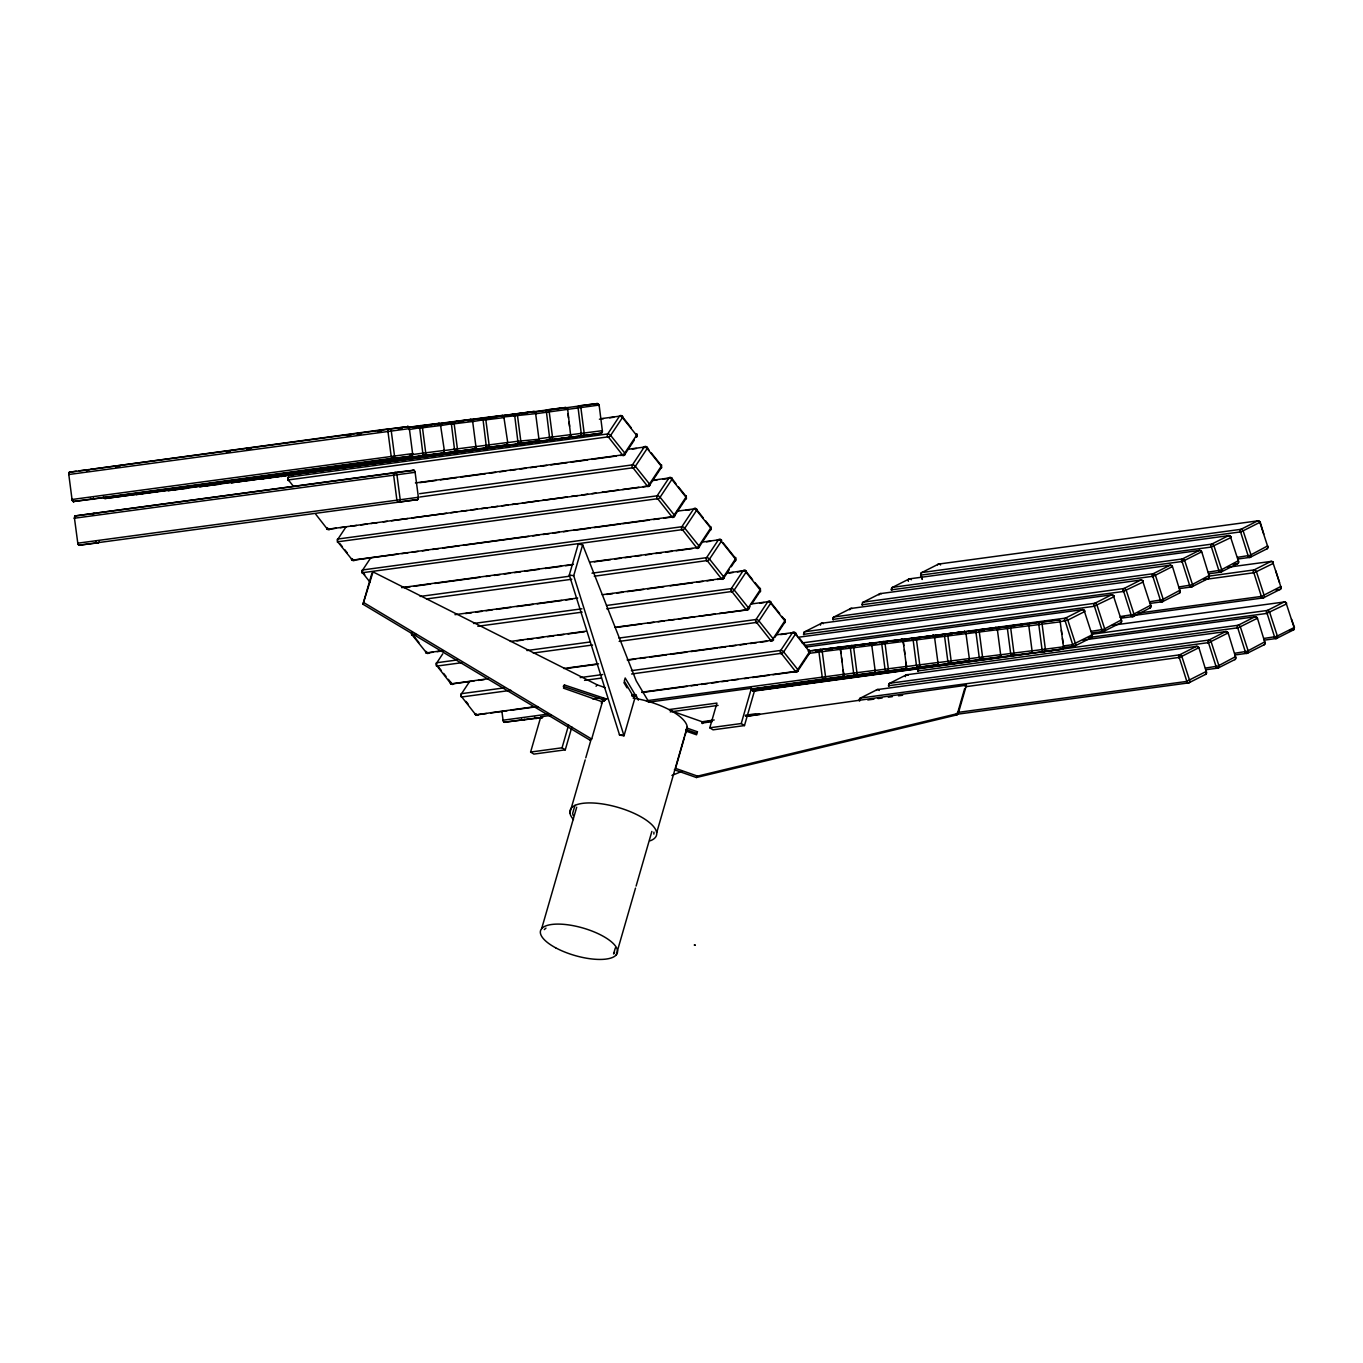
<?xml version="1.0" encoding="UTF-8"?>
<svg xmlns="http://www.w3.org/2000/svg" width="1363" height="1363" viewBox="0 0 1363 1363"><rect width="100%" height="100%" fill="white"/><g stroke="black" fill="none" stroke-linecap="round" stroke-linejoin="round"><path stroke-width="1.5" d="M92.139 499.182L73.125 501.55M96.023 513.118L413.96 470.252L395.014 472.45A2.368 1.704 82.3 0 0 393.617 475.006L396.872 499.965A2.368 1.704 82.3 0 0 398.865 502.095L417.794 499.557L78.85 545.234L97.829 542.866M389.341 428.936L408.355 426.551L90.333 469.417M395.014 472.62L74.982 515.947L93.962 513.391A2.368 1.704 82.3 0 1 94.865 513.612M523.171 719.868L504.14 722.254L541.878 717.33M820.356 649.623L839.387 647.238L838.466 647.186A2.368 1.619 82.9 0 1 840.375 649.299L841.005 653.473M851.756 645.704L870.787 643.319M753.739 689.491L905.935 668.705L887.023 671.243A2.368 1.704 82.3 0 1 885.013 669.114L881.776 644.154A2.368 1.704 82.3 0 1 883.173 641.598L902.187 639.4L901.267 639.332A2.368 1.619 82.9 0 1 903.192 641.462L903.822 645.619M914.573 637.85L933.587 635.465M945.973 633.931L965.004 631.546L910.893 638.685M977.373 629.996L996.404 627.627M1008.773 626.077L1027.804 623.692L955.582 633.096M1040.19 622.158L1059.204 619.773M653.865 834.088L653.933 832.146M1084.59 610.488L1084.863 611.459L1067.808 620.114L1060.533 621.681M1113.844 595.682L1113.758 596.858L1093.876 606.331L805.414 645.381M1143.097 580.894L1143.012 582.052L1123.129 591.525L803.574 634.357M1150.065 603.417L1162.349 601.747L1179.063 593.297A2.368 1.584 63.2 0 0 1179.949 590.861L1172.333 566.088M1179.319 588.612L1191.586 586.959L1208.3 578.491A2.368 1.584 63.2 0 0 1209.202 576.072L1201.587 551.282M955.531 714.468L1188.757 682.88L1205.471 674.429A2.368 1.584 63.2 0 0 1206.357 671.993L1198.759 647.221M1230.84 536.494L1230.755 537.669L1210.872 547.125L891.675 589.77A2.368 1.584 63.2 0 1 892.561 587.334L909.274 578.883L1228.421 535.676A2.368 1.704 82.3 0 1 1230.721 537.09L1230.585 536.341M1205.727 669.744L1218.011 668.091L1234.725 659.624A2.368 1.584 63.2 0 0 1235.611 657.205L1227.995 632.415M1263.808 534.092L1260.094 521.688M1257.248 617.626L1264.864 642.399A2.368 1.584 63.2 0 1 1263.961 644.835L1247.247 653.286L1234.98 654.956M1273.298 562.255L1273.212 563.43L1254.335 572.681L1204.228 579.548M1286.502 602.821L1286.416 603.996L1266.534 613.469L1088.543 637.56M608.085 436.637L622.84 455.378M632.807 467.56L647.561 486.301L327.324 529.287M657.528 498.5L672.283 517.224M682.25 529.423L696.987 548.165M706.954 560.346L721.709 579.088M731.675 591.286L746.43 610.011L614.696 627.321M756.397 622.21L771.134 640.934M781.101 653.133L795.856 671.874M605.751 698.742L604.371 700.838L605.751 698.742L564.435 684.976L563.515 688.162L602.429 701.843L591.729 738.899L589.821 740.041L362.967 604.235L371.878 573.329L373.053 571.915L597.233 684.856L605.121 687.634M362.967 604.235L373.053 571.915M631.955 694.994A44.962 16.117 16.1 0 1 635.635 695.539L625.191 677.99L624.271 681.176L634.715 698.708L624.015 735.764L619.603 735.117L569.308 575.05L578.236 544.144L582.648 544.791L636.214 680.819L648.924 702.166M624.015 735.764L573.721 575.697L582.648 544.791M571.864 727.041L565.27 749.837L533.853 754.097L530.616 752.052L540.804 716.768L551.334 715.336M530.616 752.052L562.05 747.793L568.627 724.997M564.435 684.976L563.26 686.373L602.378 699.355A44.962 16.117 16.1 0 1 602.906 698.64M569.904 812.808L585.187 759.873M585.766 757.845L591.065 739.513M574.982 805.294L572.63 813.438L573.21 815.534M541.656 928.646L576.702 807.22M635.618 695.539L635.822 694.823A44.962 16.117 16.1 0 0 633.608 694.483M638.361 700.139L635.822 694.823M615.343 947.898L613.589 953.964L614.56 952.277M616.246 954.884L635.516 888.097M636.095 886.086L651.872 831.43M656.676 832.776L687.225 726.905M684.482 737.383L675.537 768.374L697.566 776.126L958.257 713.445L966.418 685.214L745.493 716.291M684.925 735.833L686.271 731.181L696.544 734.793L697.43 731.761L687.156 728.149A44.962 16.117 16.1 0 1 686.202 729.324M687.156 728.149L687.361 727.433A44.962 16.117 16.1 0 1 687.191 727.689M648.226 702.218L751.422 688.247L754.642 690.291L744.471 725.576L713.036 729.835L709.799 727.791L716.938 703.087L669.08 709.561M709.799 727.791L741.233 723.532L751.422 688.247M674.361 769.771L696.391 777.523L957.082 714.842L964.646 688.622M472.586 420.877L475.994 447.115M454.986 421.831L533.734 411.507A2.368 1.704 82.3 0 1 535.727 413.636L504.259 416.908M567.638 409.002L570.569 434.627A2.368 1.619 82.9 0 1 569.274 437.199L232.017 482.672A2.368 1.704 82.3 0 1 230.381 481.684A2.368 1.619 82.9 0 0 232.017 482.672L600.947 433.23A2.368 1.704 82.3 0 0 602.344 430.674L599.107 404.862M599.328 405.032L535.693 413.739M1064.98 620.404L1072.92 645.415M1094.233 605.615L1102.173 630.626M1123.487 590.809L1131.409 615.82M1152.723 576.004L1160.663 601.015M1181.977 561.215L1189.916 586.226M1211.23 546.41L1219.169 571.421M1240.483 531.621L1248.406 556.632M1179.148 657.136L1187.071 682.147M1208.385 642.348L1216.324 667.359M1253.687 572.187L1261.61 597.198M1237.638 627.542L1245.578 652.553M1266.891 612.754L1274.831 637.765M1091.32 631.308L1103.74 629.348L1121.408 619.892A2.368 1.704 82.3 0 1 1120.556 622.891L1103.843 631.342L1091.576 633.011M1149.827 601.713L1162.23 599.754L1179.898 590.281A2.368 1.704 82.3 0 1 1179.063 593.297M1208.317 572.119L1220.737 570.143L1238.405 560.687A2.368 1.704 82.3 0 1 1237.553 563.703L1220.839 572.153L1208.572 573.823M957.337 712.491L1186.474 681.466L1206.323 671.414A2.368 1.704 82.3 0 1 1205.471 674.429M1138.258 613.129L1261.474 596.415L1280.862 586.465A2.368 1.704 82.3 0 1 1280.01 589.463L1263.297 597.914L1132.363 615.65M1234.742 653.252L1247.145 651.275L1264.813 641.82A2.368 1.704 82.3 0 1 1263.961 644.835M345.844 527.157L337.99 539.015A2.368 1.261 33.5 0 0 337.411 540.464M370.566 558.08L362.711 569.938A2.368 1.261 33.5 0 0 362.422 571.813A2.368 1.039 -38.6 0 0 362.933 573.261L369.986 582.103M442.754 653.831L436.859 662.725A2.368 1.261 33.5 0 0 436.569 664.599A2.368 1.039 -38.6 0 0 437.08 666.047L451.204 684.107M469.434 681.807L461.58 693.648A2.368 1.261 33.5 0 0 461.29 695.522A2.368 1.039 -38.6 0 0 461.801 696.97L475.926 715.03M634.306 440.113L624.475 454.935L620.386 455.498M661.362 467.032A2.368 1.704 82.3 0 1 660.987 468.088L649.197 485.858L643.063 486.693M686.083 497.955A2.368 1.704 82.3 0 1 685.708 499.011L673.918 516.798L663.679 518.179M589.821 562.135L696.203 547.739A2.368 1.704 82.3 0 0 698.64 547.722L710.413 529.934A2.368 1.704 82.3 0 0 710.651 529.457M729.239 569.751L723.344 578.645L717.211 579.479M731.198 566.787L735.134 560.857M760.009 588.475A2.368 1.039 -38.6 0 1 760.145 589.923L748.355 607.694A2.368 1.039 -38.6 0 1 745.629 609.585A2.368 1.704 82.3 0 0 748.066 609.568L750.025 606.603M752.001 603.656L759.855 591.798A2.368 1.261 33.5 0 0 760.145 589.923L746.021 572.239A2.368 1.039 -38.6 0 0 745.51 570.79L745.186 570.296M774.746 637.543L784.56 622.721A2.368 1.261 33.5 0 0 784.849 620.846A2.368 1.039 -38.6 0 0 784.355 619.398L781.987 616.451M809.741 650.611L809.06 650.321A2.368 1.039 -38.6 0 1 809.571 651.77A2.368 1.261 33.5 0 1 809.281 653.644L797.491 671.431L772.957 674.753M419.651 427.488L422.888 453.947M451.34 423.535L454.578 449.977M483.03 419.565L486.25 446.025M514.703 415.613L517.94 442.072M546.393 411.643L549.63 438.102M578.082 407.69L581.32 434.15M596.057 686.253L597.233 684.856M602.429 701.843L601.253 703.24A44.962 16.117 16.1 0 1 606.927 698.946M589.821 740.041L591.729 738.899M702.235 723.6L703.427 722.203L711.844 721.027M697.43 731.761L696.254 733.158L685.964 729.546M696.391 777.523L697.566 776.126M965.243 686.611L966.418 685.214M957.082 714.842L958.257 713.445M608.392 436.824L288.07 479.963M633.114 467.748L419.872 497.001M657.818 498.688L337.496 541.827M682.539 529.611L362.217 572.75L362.933 573.261A2.368 1.704 82.3 0 1 362.711 569.938L681.858 526.731A2.368 1.261 33.5 0 1 684.788 528.18L698.912 545.847A2.368 1.261 33.5 0 1 698.64 547.722M707.261 560.534L594.268 576.225M731.965 591.474L606.722 608.801M756.686 622.397L619.16 641.394M781.408 653.32L631.597 673.986M544.297 929.583L545.967 928.135M1065.202 620.659L1064.622 621.119A2.368 1.704 82.3 0 1 1065.474 618.121L1082.188 609.67A2.368 1.704 82.3 0 1 1084.471 611.084L1084.335 610.334M1094.455 605.871L1093.876 606.331A2.368 1.704 82.3 0 1 1094.728 603.315L1111.441 594.864A2.368 1.704 82.3 0 1 1113.724 596.278L1113.588 595.529M1123.708 591.065L1123.129 591.525A2.368 1.704 82.3 0 1 1123.964 588.526L1140.678 580.059A2.368 1.704 82.3 0 1 1142.961 581.49L1142.824 580.74M1152.962 576.259L833.168 619.364A2.368 1.584 63.2 0 1 834.071 616.928L850.785 608.477L1169.931 565.27A2.368 1.704 82.3 0 1 1172.214 566.684L1152.365 576.736A2.368 1.704 82.3 0 1 1153.217 573.721L1169.931 565.27A2.368 1.584 63.2 0 1 1172.265 567.264M1182.198 561.471L862.08 604.763M1211.451 546.665L1210.872 547.125A2.368 1.704 82.3 0 1 1211.707 544.127L1228.421 535.676A2.368 1.584 63.2 0 1 1230.755 537.669L1238.439 561.266A2.368 1.584 63.2 0 1 1237.553 563.703L1233.464 564.248M1240.705 531.877L920.57 575.169M1253.909 572.443L1253.33 572.903A2.368 1.704 82.3 0 1 1254.164 569.887L1270.878 561.437A2.368 1.704 82.3 0 1 1273.178 562.851L1273.025 562.101M1179.37 657.392L966.009 686.662M1208.623 642.603L888.829 685.691A2.368 1.584 63.2 0 1 889.732 683.272L906.446 674.804L1225.593 631.597A2.368 1.704 82.3 0 1 1227.876 633.028L1208.027 643.063A2.368 1.704 82.3 0 1 1208.879 640.065L1225.593 631.597A2.368 1.584 63.2 0 1 1227.927 633.591M1237.86 627.798L918.083 670.903M1267.113 613.009L1266.534 613.469A2.368 1.704 82.3 0 1 1267.369 610.454L1284.082 602.003A2.368 1.704 82.3 0 1 1286.382 603.417L1286.246 602.667M859.235 700.701L859.627 701.076A2.368 1.704 82.3 0 1 860.479 698.06L877.193 689.61L1196.339 646.403A2.368 1.704 82.3 0 1 1198.639 647.817L1178.791 657.869A2.368 1.704 82.3 0 1 1179.625 654.853L1196.339 646.403A2.368 1.584 63.2 0 1 1198.673 648.396M73.176 501.55L393.481 458.172M824.513 678.876L752.597 688.792M855.913 674.941L751.269 689.303M887.313 671.022L753.023 689.252M918.713 667.103L918.423 667.325A2.368 1.704 82.3 0 1 916.413 665.195L913.176 640.218A2.368 1.704 82.3 0 1 914.573 637.68A2.368 1.619 82.9 0 1 916.481 639.792L919.735 664.769A2.368 1.619 82.9 0 1 918.423 667.325L937.403 664.769M753.432 689.985L968.752 660.851L949.824 663.406A2.368 1.619 82.9 0 0 951.135 660.834L947.881 635.874A2.368 1.619 82.9 0 0 945.973 633.744A2.368 1.704 82.3 0 0 944.576 636.3L947.83 661.276A2.368 1.704 82.3 0 0 949.824 663.406L950.13 663.168M981.53 659.249L752.103 690.496M1012.93 655.33L752.819 690.734M753.228 691.194L1062.953 649.078L1044.041 651.633A2.368 1.619 82.9 0 0 1045.353 649.061L1042.099 624.101A2.368 1.619 82.9 0 0 1040.19 621.971A2.368 1.704 82.3 0 0 1038.793 624.527L1042.031 649.504A2.368 1.704 82.3 0 0 1044.041 651.633L1044.331 651.395M419.821 427.761L408.934 429.584M451.511 423.808L440.624 425.614M483.201 419.838L472.314 421.661M514.873 415.885L514.226 416.311A2.368 1.704 82.3 0 1 515.623 413.756A2.368 1.619 82.9 0 1 517.531 415.885L520.785 440.862A2.368 1.619 82.9 0 1 519.473 443.418A2.368 1.704 82.3 0 1 517.463 441.288L507.24 442.668M546.563 411.916L545.916 412.359A2.368 1.704 82.3 0 1 547.313 409.803L565.406 407.537A2.368 1.704 82.3 0 1 567.417 409.667L567.775 409.616M578.253 407.963L577.605 408.389A2.368 1.704 82.3 0 1 579.002 405.85L597.096 403.584A2.368 1.704 82.3 0 1 599.107 405.714L599.021 405.697A2.368 1.619 82.9 0 0 597.096 403.584L531.638 412.444M352.046 560.21L671.482 516.798A2.368 1.704 82.3 0 0 673.918 516.798A2.368 1.261 33.5 0 0 674.208 514.924L685.981 497.137A2.368 1.039 -38.6 0 0 685.487 495.689L678.416 486.847M426.193 652.996L440.811 650.85M450.914 683.919L488.022 678.74M475.636 714.842L535.25 706.613M389 428.97L389.341 428.749A2.368 1.619 82.9 0 1 391.249 430.878L394.503 455.838A2.368 1.619 82.9 0 1 393.191 458.411A2.368 1.704 82.3 0 1 391.181 456.281L387.944 431.304A2.368 1.704 82.3 0 1 389.341 428.749L69.309 472.262M394.674 472.671L395.014 472.45A2.368 1.619 82.9 0 1 396.923 474.58L400.177 499.54A2.368 1.619 82.9 0 1 398.865 502.095M820.015 649.674L820.356 649.452A2.368 1.619 82.9 0 1 822.264 651.565L825.518 676.542A2.368 1.619 82.9 0 1 824.206 679.098A2.368 1.704 82.3 0 1 822.213 676.968L818.959 652.008A2.368 1.704 82.3 0 1 820.356 649.452L808.089 651.105M851.415 645.738L851.756 645.517A2.368 1.619 82.9 0 1 853.681 647.646L856.918 672.606A2.368 1.619 82.9 0 1 855.606 675.179A2.368 1.704 82.3 0 1 853.613 673.049L850.359 648.072A2.368 1.704 82.3 0 1 851.756 645.517L811.871 650.781M882.832 641.82L883.173 641.598A2.368 1.619 82.9 0 1 885.081 643.728L888.318 668.688A2.368 1.619 82.9 0 1 887.023 671.243L886.972 671.073M914.232 637.901L835.809 648.192M945.632 633.965L889.715 641.223M977.032 630.047L977.373 629.825A2.368 1.619 82.9 0 1 979.298 631.955L982.536 656.915A2.368 1.619 82.9 0 1 981.224 659.471A2.368 1.704 82.3 0 1 979.23 657.341L975.976 632.381A2.368 1.704 82.3 0 1 977.373 629.825M1008.433 626.128L1008.773 625.907A2.368 1.619 82.9 0 1 1010.699 628.019L1013.936 652.996A2.368 1.619 82.9 0 1 1012.641 655.552A2.368 1.704 82.3 0 1 1010.63 653.422L1007.393 628.445A2.368 1.704 82.3 0 1 1008.773 625.907M1039.85 622.192L989.044 628.905M1201.229 551.351A2.368 1.704 82.3 0 0 1199.184 550.465L1182.471 558.932A2.368 1.704 82.3 0 0 1181.619 561.931L1201.467 551.896M1256.993 617.473L1257.129 618.223A2.368 1.704 82.3 0 0 1254.846 616.809L1238.132 625.259A2.368 1.704 82.3 0 0 1237.28 628.258L1257.487 618.189M1263.978 638.446L1276.398 636.487L1294.458 627.406L1291.494 619.16M1092.308 635.891A2.368 1.704 82.3 0 1 1091.303 637.697L1074.589 646.147L1064.367 647.527M1150.781 605.683A2.368 1.704 82.3 0 1 1149.81 608.085L1133.096 616.553L1120.812 618.206M920.792 574.385A2.368 1.584 63.2 0 1 921.814 572.545L938.528 564.078L1257.674 520.87A2.368 1.584 63.2 0 1 1260.008 522.864L1267.692 546.461A2.368 1.584 63.2 0 1 1266.806 548.897L1250.092 557.348L1237.808 559.017M695.3 945.275L694.346 945.036M694.977 945.343L694.466 944.985M671.908 775.462L681.67 771.458M69.394 472.245L76.226 471.206M840.324 648.72A2.368 1.704 82.3 0 1 840.46 649.316L843.629 674.276A2.368 1.619 82.9 0 1 842.317 676.832L843.135 676.542L824.155 678.91M855.572 674.992L874.535 672.623A2.368 1.704 82.3 0 0 875.114 670.357L871.792 645.381A2.368 1.619 82.9 0 0 869.867 643.268L870.701 643.336M937.335 664.769L752.41 689.985M981.19 659.3L1000.152 656.932M997.154 629.842L1028.895 625.77A2.368 1.704 82.3 0 0 1026.884 623.641A2.368 1.619 82.9 0 1 1028.809 625.753L1032.047 650.73A2.368 1.619 82.9 0 1 1030.735 653.286L1031.552 652.996L1012.59 655.364M843.373 674.429L875.029 670.357A2.368 1.619 82.9 0 1 873.717 672.913L874.586 672.623M996.319 627.627L995.484 627.559A2.368 1.619 82.9 0 1 997.392 629.689L1000.646 654.649A2.368 1.619 82.9 0 1 999.335 657.205L1000.203 656.915M701.758 721.828L714.195 719.971M745.288 715.302L755.647 713.752L760.06 714.382L747.623 716.256M702.013 723.089L712.372 721.538M441.033 425.46L419.174 428.203A2.368 1.704 82.3 0 1 420.554 425.648L438.665 423.382A2.368 1.704 82.3 0 1 440.283 424.37M71.677 499.54L412.682 453.589A2.368 1.704 82.3 0 1 411.302 456.145L200.582 484.666M74.113 518.264L415.119 472.314A2.368 1.619 82.9 0 0 413.125 470.184A2.368 1.704 82.3 0 1 414.403 470.729M906.872 666.388L874.79 670.511M938.289 662.452L906.191 666.575M969.689 658.533L937.591 662.657M1001.089 654.615L968.991 658.738M1032.49 650.679L1000.408 654.802M1063.89 646.761L1031.808 650.884M68.849 473.915A2.368 1.619 82.9 0 1 70.177 471.956A2.368 1.704 82.3 0 0 68.797 474.511L409.445 428.612A2.368 1.704 82.3 0 0 407.435 426.483A2.368 1.619 82.9 0 1 409.36 428.612L412.597 453.589A2.368 1.619 82.9 0 1 411.302 456.145L393.191 458.411M504.037 417.589L482.536 420.281A2.368 1.704 82.3 0 1 483.933 417.725L502.044 415.459A2.368 1.704 82.3 0 1 504.037 417.589L504.037 416.754M136.947 494.548A2.368 1.619 82.9 0 1 135.721 494.019A2.368 1.704 82.3 0 0 136.947 494.548L474.205 449.074A2.368 1.704 82.3 0 0 475.602 446.519L443.861 450.591M187.855 487.494A2.368 1.704 82.3 0 1 186.748 488.329L168.637 490.578A2.368 1.619 82.9 0 1 167.41 490.05A2.368 1.704 82.3 0 0 168.637 490.578L505.894 445.105A2.368 1.619 82.9 0 0 507.206 442.549L475.551 446.638A2.368 1.619 82.9 0 1 474.205 449.074L105.258 498.5A2.368 1.704 82.3 0 1 103.401 496.967M539.356 439.193L517.463 441.288L518.11 441.851M840.46 649.316L808.736 653.388M902.902 640.32A2.368 1.704 82.3 0 1 903.277 641.462L871.536 645.534M842.317 676.832A2.368 1.704 82.3 0 0 843.714 674.276L646.266 700.786M115.736 466.913L119.825 466.367M226.207 451.954L230.296 451.409M246.669 449.194L250.758 448.631M346.901 435.615L351.007 435.07M357.14 434.235L361.229 433.673M377.602 431.458L381.691 430.912M398.047 428.698L402.153 428.135M408.287 427.301L420.554 425.648A2.368 1.619 82.9 0 1 422.479 427.761L425.716 452.737A2.368 1.619 82.9 0 1 424.404 455.293L105.258 498.5A2.368 1.619 82.9 0 1 103.486 496.984M410.024 427.266L470.354 419.429A2.368 1.704 82.3 0 1 471.973 420.4M412.325 427.42L483.933 417.725A2.368 1.619 82.9 0 1 485.841 419.855L489.096 444.815A2.368 1.619 82.9 0 1 487.784 447.371A2.368 1.704 82.3 0 1 485.79 445.241L486.438 445.803M414.062 427.369L419.463 426.789M424.302 425.989L430.435 425.154M434.524 424.609L452.192 422.343M437.574 424.523L441.663 423.961M447.797 423.143L451.886 422.581M458.036 421.746L462.125 421.201M468.259 420.366L533.734 411.507A2.368 1.619 82.9 0 1 535.642 413.619L538.879 438.596A2.368 1.619 82.9 0 1 537.584 441.152L200.327 486.625A2.368 1.704 82.3 0 1 199.032 486.097A2.368 1.619 82.9 0 0 200.327 486.625L218.421 484.359A2.368 1.704 82.3 0 0 219.75 483.013M459.024 421.951L463.42 421.167M467.526 420.605L473.66 419.77M477.749 419.225L483.882 418.39M487.971 417.845L565.406 407.537A2.368 1.619 82.9 0 1 567.332 409.667L567.417 408.832M480.798 419.14L484.887 418.594M491.021 417.76L495.11 417.197M501.26 416.362L507.087 415.766M511.483 414.982L517.616 414.148M521.705 413.602L527.549 413.006M601.083 418.662L619.501 416.175A2.368 1.704 82.3 0 1 621.92 416.158L631.342 427.931M599.413 419.208L603.519 418.645M609.653 417.811L613.742 417.265M410.127 454.833L443.912 450.471A2.368 1.704 82.3 0 1 442.515 453.027L424.404 455.293A2.368 1.704 82.3 0 1 422.411 453.163L423.058 453.726M538.93 438.716L570.654 434.644A2.368 1.704 82.3 0 1 569.274 437.199M198.521 484.955L91.798 499.216M570.62 434.746L602.344 430.674A2.368 1.619 82.9 0 1 600.947 433.23L263.689 478.703A2.368 1.704 82.3 0 1 262.071 477.714A2.368 1.619 82.9 0 0 263.689 478.703M293.488 486.37L288.786 480.492A2.368 1.039 -38.6 0 1 288.274 479.043A2.368 1.261 33.5 0 1 288.564 477.169L607.711 433.945A2.368 1.261 33.5 0 1 610.641 435.393L624.765 453.061A2.368 1.261 33.5 0 1 624.475 454.935A2.368 1.704 82.3 0 1 622.056 454.952L415.425 482.928M627.849 449.313L644.205 447.098A2.368 1.704 82.3 0 1 646.641 447.081L648.992 450.029M632.313 449.023L636.419 448.478M642.552 447.643L646.641 447.081A2.368 1.039 -38.6 0 1 647.152 448.529L661.276 466.214A2.368 1.261 33.5 0 1 660.987 468.088M419.906 482.638L436.262 480.423M440.351 479.861L456.724 477.646M460.813 477.101L485.364 473.779M489.453 473.217L495.587 472.382M499.693 471.837L505.826 471.002M509.915 470.456L516.049 469.622M520.138 469.059L526.288 468.225M530.377 467.679L536.511 466.845M540.6 466.299L546.733 465.464M550.839 464.902L567.195 462.687M571.284 462.142L587.657 459.927M591.746 459.365L616.297 456.043M419.668 493.679L632.432 464.885A2.368 1.261 33.5 0 1 635.362 466.316L649.487 483.984A2.368 1.261 33.5 0 1 649.197 485.858A2.368 1.704 82.3 0 1 646.778 485.875A2.368 1.039 -38.6 0 0 649.487 483.984L661.276 466.214A2.368 1.039 -38.6 0 0 660.765 464.766L651.344 452.976M652.57 480.236L668.926 478.021A2.368 1.704 82.3 0 1 670.971 477.646M652.945 480.509L657.034 479.946M663.168 479.129L669.318 478.294M330.05 529.083L336.184 528.248M340.273 527.685L346.423 526.868M350.512 526.305L356.646 525.471M360.735 524.925L366.868 524.091M370.957 523.528L377.108 522.711M383.242 521.876L387.331 521.313M391.42 520.768L407.793 518.553M411.882 517.991L446.655 513.289M450.761 512.727L456.895 511.909M460.984 511.346L467.117 510.512M471.206 509.966L477.357 509.132M481.446 508.586L487.579 507.752M491.668 507.189L497.802 506.355M501.891 505.809L508.041 504.974M512.13 504.429L518.264 503.594M522.353 503.032L538.726 500.817M542.815 500.272L567.366 496.95M571.455 496.388L577.588 495.553M581.694 495.008L587.828 494.173M591.917 493.627L596.006 493.065M602.139 492.23L618.512 490.016M622.601 489.47L638.974 487.255M677.275 511.159L693.648 508.944A2.368 1.704 82.3 0 1 696.067 508.944L703.138 517.77M685.845 510.324L689.934 509.779M337.598 541.656L352.336 560.006A2.368 1.704 82.3 0 0 354.772 560.006L397.723 554.179M401.812 553.634L407.963 552.799M412.052 552.254L418.185 551.419M422.274 550.856L428.408 550.039M432.514 549.476L438.647 548.642M442.736 548.096L459.11 545.881M463.199 545.319L528.657 536.46M532.746 535.898L538.896 535.08M542.985 534.517L549.119 533.683M553.208 533.137L559.341 532.303M563.447 531.757L567.536 531.195M573.67 530.36L590.043 528.145M594.132 527.6L620.727 523.988M622.772 523.716L649.367 520.121M653.456 519.559L659.59 518.724M701.996 542.099L718.369 539.884A2.368 1.704 82.3 0 1 720.788 539.867A2.368 1.039 -38.6 0 1 721.3 541.315L735.424 558.983A2.368 1.261 33.5 0 1 735.509 560.755M706.477 541.81L710.566 541.247M716.699 540.429L720.788 539.492M401.608 587.623L573.448 564.35M404.027 587.606L410.178 586.771M414.267 586.226L430.623 584.011M434.712 583.449L479.725 577.35M485.858 576.532L489.964 575.97M494.053 575.425L500.187 574.59M504.276 574.027L510.409 573.21M514.515 572.647L520.649 571.813M524.738 571.267L539.049 569.325M545.2 568.49L561.556 566.275M565.645 565.73L571.796 564.895M594.302 561.846L610.658 559.631M614.747 559.069L620.898 558.251M624.987 557.688L631.12 556.854M635.209 556.308L641.343 555.474M645.449 554.928L651.582 554.094M655.671 553.531L661.805 552.714M665.894 552.151L672.044 551.316M676.133 550.771L692.489 548.556M420.162 596.432L569.513 576.225M592.002 573.176L706.579 557.654A2.368 1.261 33.5 0 1 709.51 559.103L723.634 576.77A2.368 1.261 33.5 0 1 723.344 578.645A2.368 1.704 82.3 0 1 720.925 578.662L602.259 594.728M426.517 598.936L571.779 579.258M726.718 573.022L743.074 570.807A2.368 1.704 82.3 0 1 745.51 570.79L752.563 579.633M729.137 573.005L733.226 572.46M737.332 571.898L743.465 571.08M454.969 614.662L577.708 598.05M465.567 613.554L471.717 612.72M475.806 612.157L481.94 611.34M486.029 610.777L492.162 609.942M496.268 609.397L510.58 607.455M516.713 606.62L533.086 604.405M537.175 603.86L561.726 600.538M565.815 599.976L571.949 599.141M606.739 594.438L612.873 593.604M616.962 593.058L623.095 592.224M627.201 591.661L643.557 589.446M647.646 588.901L664.02 586.686M670.153 585.851L692.66 582.802M696.749 582.257L702.899 581.422M706.988 580.859L713.122 580.025M473.523 623.487L581.95 608.801M606.501 605.479L731.301 588.595A2.368 1.261 33.5 0 1 734.231 590.026L748.355 607.694A2.368 1.261 33.5 0 1 748.066 609.568M416.448 634.562L411.66 634.613M477.834 626.264L582.171 612.14M751.422 603.945L767.795 601.73A2.368 1.704 82.3 0 1 770.231 601.73L779.636 613.503M759.992 603.11L764.081 602.548M510.358 641.445L586.056 631.188M411.745 634.442L426.483 652.792A2.368 1.704 82.3 0 0 428.919 652.792L433.008 652.23M437.097 651.684L443.231 650.85M516.884 640.883L523.017 640.048M527.123 639.486L533.257 638.668M537.346 638.105L543.479 637.271M547.568 636.725L553.719 635.891M557.808 635.328L563.941 634.511M568.03 633.948L584.403 631.733M617.132 627.304L641.683 623.981M647.817 623.147L653.95 622.312M658.056 621.767L664.19 620.932M668.279 620.369L674.412 619.552M678.501 618.989L694.874 616.775M698.963 616.229L715.336 614.014M719.425 613.452L746.021 609.857M457.321 659.965L436.859 662.725A2.368 1.704 82.3 0 0 437.08 666.047L461.631 662.725M526.885 650.543L590.298 641.956M618.938 638.071L756.005 619.518A2.368 1.261 33.5 0 1 758.952 620.949L773.077 638.634A2.368 1.261 33.5 0 1 772.787 640.508A2.368 1.704 82.3 0 1 770.351 640.508L627.15 659.896M1237.57 557.314L1249.973 555.354L1267.641 545.899A2.368 1.704 82.3 0 1 1266.806 548.897M533.24 653.03L592.564 645.006M1227.927 567.247L1270.878 561.437A2.368 1.584 63.2 0 1 1273.212 563.43L1280.896 587.027A2.368 1.584 63.2 0 1 1280.01 589.463L1275.921 590.026M776.143 634.868L792.516 632.653A2.368 1.704 82.3 0 1 794.936 632.653L797.304 635.601M780.624 634.596L786.758 633.761M790.847 633.199L794.936 632.653A2.368 1.039 -38.6 0 1 795.447 634.102L809.571 651.77L797.781 669.557A2.368 1.039 -38.6 0 1 795.072 671.448L641.632 692.217M1204.21 579.054L1208.3 578.491A2.368 1.704 82.3 0 0 1209.202 577.282M563.72 668.483L598.51 663.781M448.342 679.336L450.693 682.267A2.368 1.039 -38.6 0 0 451.204 683.732A2.368 1.704 82.3 0 0 453.64 683.715L474.085 680.938M478.174 680.393L484.325 679.558M568.201 668.194L596.841 664.326M629.57 659.896L635.703 659.062M639.809 658.499L645.943 657.682M650.032 657.119L666.405 654.904M670.494 654.359L686.85 652.144M690.956 651.582L717.551 647.987M719.596 647.698L725.729 646.88M729.818 646.318L735.952 645.483M740.041 644.938L746.191 644.103M750.28 643.557L756.414 642.723M760.503 642.16L766.653 641.326M798.428 637.237L1111.441 594.864A2.368 1.584 63.2 0 1 1113.758 596.858L1121.442 620.455A2.368 1.584 63.2 0 1 1120.556 622.891M1179.08 586.925L1191.483 584.948L1209.151 575.493A2.368 1.704 82.3 0 1 1209.288 576.089L1254.164 569.887A2.368 1.584 63.2 0 1 1256.499 571.881L1264.183 595.495A2.368 1.584 63.2 0 1 1263.297 597.914A2.368 1.704 82.3 0 1 1261.014 596.5L1261.763 596.977M802.16 642.927L1094.728 603.315A2.368 1.584 63.2 0 1 1097.045 605.308L1104.729 628.922A2.368 1.584 63.2 0 1 1103.843 631.342A2.368 1.704 82.3 0 1 1101.56 629.927L1102.309 630.405M504.531 687.838L461.58 693.648A2.368 1.704 82.3 0 0 461.801 696.97L510.904 690.325M580.229 677.581L602.736 674.549M631.376 670.664L780.726 650.441A2.368 1.261 33.5 0 1 783.657 651.889L797.781 669.557A2.368 1.261 33.5 0 1 797.491 671.431A2.368 1.704 82.3 0 1 795.072 671.448L795.941 671.703M805.993 647.05L1082.188 609.67A2.368 1.584 63.2 0 1 1084.522 611.663L1092.206 635.26A2.368 1.584 63.2 0 1 1091.303 637.697M584.54 680.358L600.913 678.144M815.653 650.73L821.787 649.912M824.854 649.35L883.173 641.598M815.347 650.969L821.48 650.134M825.569 649.589L832.742 648.754M818.107 650.918L822.196 650.372M828.346 649.538L832.435 648.975M838.569 648.158L843.68 647.595M848.791 646.761L854.942 645.943M859.031 645.381L865.164 644.546M869.253 644L876.409 643.166M879.476 642.62L886.649 641.786M872.013 643.949L876.102 643.404M882.253 642.569L886.342 642.007M892.475 641.172L896.564 640.627M902.698 639.792L908.848 638.957M883.275 642.569L887.483 642.212M893.191 641.411L897.706 640.831M903.413 640.031L907.826 639.247M911.915 638.685L1065.474 618.121A2.368 1.584 63.2 0 1 1067.808 620.114L1075.492 643.711A2.368 1.584 63.2 0 1 1074.589 646.147A2.368 1.704 82.3 0 1 1072.306 644.733L1064.128 645.841M894.213 641.411L898.302 640.849M904.436 640.031L908.542 639.468M914.675 638.634L918.764 638.088M924.898 637.254L931.048 636.419M935.137 635.874L941.271 635.039M945.36 634.494L951.493 633.659M937.897 635.822L941.986 635.277M948.12 634.442L952.209 633.88M958.359 633.062L962.448 632.5M968.582 631.665L974.715 630.83M978.804 630.285L984.955 629.45M840.136 649.452L871.877 645.381A2.368 1.704 82.3 0 0 871.741 644.784M970.32 631.614L974.409 631.069M978.498 630.507L984.648 629.689M988.737 629.127L994.871 628.292M998.96 627.747L1059.136 619.79M902.953 641.615L934.677 637.543A2.368 1.704 82.3 0 0 932.684 635.414L933.519 635.482M934.354 637.68L966.077 633.608A2.368 1.704 82.3 0 0 964.084 631.478A2.368 1.619 82.9 0 1 965.992 633.608L969.332 658.585A2.368 1.619 82.9 0 1 967.934 661.14A2.368 1.704 82.3 0 0 969.349 659.198M965.754 633.761L997.477 629.689A2.368 1.704 82.3 0 0 995.484 627.559M1028.571 625.907L1060.295 621.835A2.368 1.704 82.3 0 0 1058.284 619.705A2.368 1.619 82.9 0 1 1060.21 621.835L1063.447 646.812A2.368 1.619 82.9 0 1 1062.152 649.367A2.368 1.704 82.3 0 0 1063.464 648.004M1120.573 616.519L1132.977 614.543L1151.019 605.053M1120.079 617.303L1124.185 616.758M1112.242 625.276L1284.082 602.003A2.368 1.584 63.2 0 1 1286.416 603.996L1294.1 627.593A2.368 1.704 82.3 0 1 1294.22 628.241M592.53 698.861L598.664 698.026M478.345 714.638L486.54 713.531M490.629 712.985L506.985 710.77M511.074 710.208L537.686 706.613M642.024 692.489L687.02 686.39M691.109 685.828L697.26 685.01M701.349 684.447L707.482 683.613M711.571 683.067L717.705 682.233M721.811 681.687L727.944 680.853M732.033 680.29L738.167 679.456M744.3 678.638L748.406 678.075M752.495 677.53L768.851 675.315M1091.439 634.289L1267.369 610.454A2.368 1.584 63.2 0 1 1269.703 612.447L1277.387 636.061A2.368 1.584 63.2 0 1 1276.501 638.48L1264.234 640.15M1082.989 640.065L1254.846 616.809A2.368 1.584 63.2 0 1 1257.18 618.802M548.062 714.093L503.134 720.192A2.368 1.619 82.9 0 0 503.509 721.334M542.593 717.551L522.813 719.92M752.512 690.956L1238.132 625.259A2.368 1.584 63.2 0 1 1240.466 627.253L1248.15 650.85A2.368 1.584 63.2 0 1 1247.247 653.286A2.368 1.704 82.3 0 1 1244.964 651.872L1245.714 652.349M670.221 711.895L718.08 705.404M1289.125 630.592L1293.214 630.03A2.368 1.704 82.3 0 0 1294.117 628.82M867.822 699.969L873.956 699.134M878.045 698.572L882.134 698.026M888.267 697.192L892.373 696.646M898.507 695.812L902.596 695.249M1205.488 668.057L1217.892 666.081L1235.56 656.625A2.368 1.704 82.3 0 1 1235.611 658.414M694.67 945.258L695.045 945.258M79.241 470.831L88.288 469.707A2.368 1.704 82.3 0 1 89.174 469.911M487.784 447.371L505.894 445.105A2.368 1.704 82.3 0 0 507.206 443.759M519.473 443.418L537.584 441.152A2.368 1.704 82.3 0 0 538.896 439.806M534.909 717.398A2.368 1.619 82.9 0 0 536.46 718.386L535.608 718.318L542.491 717.637M1259.957 522.285L1240.109 532.337A2.368 1.704 82.3 0 1 1240.96 529.321L1257.674 520.87A2.368 1.704 82.3 0 1 1259.957 522.285L1259.821 521.535M1092.513 634.664L1072.306 644.733L1073.056 645.21M569.308 575.05L573.721 575.697M636.419 695.829L631.819 695.88L636.214 696.527M619.415 734.793L623.811 735.441M622.925 455.208L622.056 454.952A2.368 1.039 -38.6 0 0 624.765 453.061L636.555 435.274A2.368 1.039 -38.6 0 0 636.044 433.826L636.725 434.116M672.368 517.071L671.482 516.798A2.368 1.039 -38.6 0 0 674.208 514.924L660.084 497.239A2.368 1.261 33.5 0 0 657.136 495.808L337.99 539.015A2.368 1.704 82.3 0 0 338.211 542.338A2.368 1.039 -38.6 0 1 337.377 541.69M697.089 547.994L696.203 547.739A2.368 1.039 -38.6 0 0 698.912 545.847L710.702 528.06A2.368 1.039 -38.6 0 0 710.191 526.612L705.489 520.717M721.794 578.917L720.925 578.662A2.368 1.039 -38.6 0 0 723.634 576.77L735.424 558.983A2.368 1.039 -38.6 0 0 734.913 557.535L723.14 542.815M771.237 640.78L770.351 640.508A2.368 1.039 -38.6 0 0 773.077 638.634L784.849 620.846L770.725 603.179A2.368 1.039 -38.6 0 0 770.231 601.73L769.908 601.236M87.045 471.053A2.368 1.619 82.9 0 1 88.288 469.707L88.68 469.843M92.718 514.754A2.368 1.619 82.9 0 1 93.962 513.391L94.354 513.527M671.789 711.077L703.427 722.203M602.378 699.355L604.576 700.139M97.472 542.917L97.829 543.053A2.368 1.704 82.3 0 0 99.141 541.69M661.072 465.243A2.368 1.704 82.3 0 0 660.765 464.766L661.447 465.056M685.998 496.745A2.368 1.704 82.3 0 0 685.487 495.689L686.168 495.979M735.219 558.029A2.368 1.704 82.3 0 0 734.913 557.535L735.594 557.825M754.932 582.58L760.315 588.765M784.56 622.721A2.368 1.704 82.3 0 0 784.355 619.398L785.037 619.688M502.044 415.459A2.368 1.619 82.9 0 1 503.952 417.589L507.769 442.839M444.389 450.761L440.59 425.512A2.368 1.619 82.9 0 0 438.665 423.382M364.142 602.821L590.997 738.644M741.233 723.532L744.471 725.576M562.05 747.793L565.27 749.837M1248.542 556.411L1247.792 555.934A2.368 1.704 82.3 0 0 1250.092 557.348A2.368 1.584 63.2 0 0 1250.978 554.928L1243.295 531.314A2.368 1.584 63.2 0 0 1240.96 529.321L921.814 572.545A2.368 1.704 82.3 0 0 920.962 575.544L922.24 579.479M1219.306 571.216L1218.556 570.739A2.368 1.704 82.3 0 0 1220.839 572.153A2.368 1.584 63.2 0 0 1221.725 569.717L1214.041 546.12A2.368 1.584 63.2 0 0 1211.707 544.127L892.561 587.334A2.368 1.704 82.3 0 0 891.709 590.349L891.198 589.736M1274.967 637.543L1274.218 637.066A2.368 1.704 82.3 0 0 1276.501 638.48L1293.214 630.03A2.368 1.584 63.2 0 0 1294.1 627.593M1190.052 586.005L1189.303 585.528A2.368 1.704 82.3 0 0 1191.586 586.959A2.368 1.584 63.2 0 0 1192.489 584.523L1184.805 560.926A2.368 1.584 63.2 0 0 1182.471 558.932L863.307 602.139A2.368 1.584 63.2 0 0 862.387 602.94M1160.799 600.81L1160.049 600.333A2.368 1.704 82.3 0 0 1162.349 601.747A2.368 1.584 63.2 0 0 1163.235 599.328L1155.551 575.714A2.368 1.584 63.2 0 0 1153.217 573.721L834.071 616.928A2.368 1.704 82.3 0 0 833.219 619.944L832.708 619.347M1216.46 667.137L1215.711 666.66A2.368 1.704 82.3 0 0 1218.011 668.091A2.368 1.584 63.2 0 0 1218.897 665.655L1211.213 642.058A2.368 1.584 63.2 0 0 1208.879 640.065L889.732 683.272A2.368 1.704 82.3 0 0 888.88 686.271L888.369 685.674M1131.563 615.616L1130.813 615.122A2.368 1.704 82.3 0 0 1133.096 616.553A2.368 1.584 63.2 0 0 1133.982 614.117L1126.298 590.52A2.368 1.584 63.2 0 0 1123.964 588.526L804.817 631.733A2.368 1.584 63.2 0 0 803.778 633.028M1187.224 681.943L1186.474 681.466A2.368 1.704 82.3 0 0 1188.757 682.88A2.368 1.584 63.2 0 0 1189.643 680.461L1181.96 656.847A2.368 1.584 63.2 0 0 1179.625 654.853L860.479 698.06A2.368 1.584 63.2 0 0 859.457 699.918M636.76 434.354L636.044 433.826A2.368 1.704 82.3 0 1 636.265 437.148A2.368 1.261 33.5 0 0 636.555 435.274L622.431 417.606A2.368 1.039 -38.6 0 0 621.92 416.158L621.613 415.664M809.775 650.832L809.06 650.321A2.368 1.704 82.3 0 1 809.281 653.644M581.49 433.928L580.842 433.366A2.368 1.704 82.3 0 0 582.853 435.496A2.368 1.619 82.9 0 0 584.148 432.94L580.911 407.963A2.368 1.619 82.9 0 0 579.002 405.85M549.8 437.881L549.153 437.319A2.368 1.704 82.3 0 0 551.163 439.448A2.368 1.619 82.9 0 0 552.475 436.893L549.221 411.933A2.368 1.619 82.9 0 0 547.313 409.803M454.748 449.756L454.1 449.211A2.368 1.704 82.3 0 0 456.094 451.34A2.368 1.619 82.9 0 0 457.406 448.768L454.169 423.808A2.368 1.619 82.9 0 0 452.243 421.678A2.368 1.704 82.3 0 0 450.846 424.234L472.348 421.542A2.368 1.619 82.9 0 0 470.354 419.429M288.155 479.81L288.786 480.492A2.368 1.704 82.3 0 1 288.564 477.169M861.961 604.542L862.472 605.138A2.368 1.704 82.3 0 1 863.307 602.139L880.021 593.672L1199.184 550.465A2.368 1.584 63.2 0 1 1201.519 552.458M917.623 670.869L918.134 671.482A2.368 1.704 82.3 0 1 918.594 668.756M803.454 634.136L803.966 634.732A2.368 1.704 82.3 0 1 804.817 631.733L821.531 623.283L1140.678 580.059A2.368 1.584 63.2 0 1 1143.012 582.052L1150.696 605.666A2.368 1.584 63.2 0 1 1149.81 608.085M671.346 477.629L676.065 483.899M799.655 638.548L806.709 647.374M340.051 543.837L342.42 546.784M344.771 549.732L347.122 552.679M362.422 571.813L364.773 574.76M414.216 636.623L418.918 642.518M438.92 667.546L441.288 670.494M443.639 673.441L445.991 676.389M465.993 701.417L468.344 704.364M315.841 514.362L327.631 529.474M444.304 451.068L443.912 450.471A2.368 1.619 82.9 0 1 442.515 453.027M695.76 508.45L696.067 508.944A2.368 1.039 -38.6 0 1 696.578 510.392L710.702 528.06A2.368 1.261 33.5 0 1 710.413 529.934M623.913 682.607L627.048 687.872M1275.734 570.722L1279.567 582.529M920.928 574.965L922.206 578.9M1061.368 630.166L1061.913 634.323M1062.459 638.48L1063.004 642.654M904.351 649.793L904.896 653.95M905.969 662.265L906.514 666.439M903.192 641.462L906.429 666.422A2.368 1.619 82.9 0 1 905.117 668.977A2.368 1.704 82.3 0 0 906.531 667.052M841.55 657.63L842.078 661.805M843.169 670.119L843.714 674.276M567.962 413.824L568.49 417.998M569.035 422.155L569.581 426.312M501.976 711.861L503.049 720.175A2.368 1.704 82.3 0 0 505.06 722.305A2.368 1.619 82.9 0 1 503.833 721.777M68.797 474.511L72.035 499.488A2.368 1.704 82.3 0 0 74.045 501.618A2.368 1.619 82.9 0 1 72.12 499.488M426.5 653.184L426.483 652.792A2.368 1.039 -38.6 0 1 425.972 651.344M352.336 560.397L352.336 560.006A2.368 1.039 -38.6 0 1 351.824 558.557A2.368 1.261 33.5 0 0 352.233 558.983M472.348 420.707L472.348 421.542A2.368 1.704 82.3 0 0 472.211 420.946M911.319 579.752A2.368 1.704 82.3 0 0 909.274 578.883A2.368 1.584 63.2 0 0 908.388 581.32M852.096 608.562A2.368 1.704 82.3 0 0 850.785 608.477A2.368 1.584 63.2 0 0 849.745 609.772M869.867 643.268A2.368 1.704 82.3 0 1 871.161 643.796M874.143 672.777A2.368 1.704 82.3 0 1 873.717 672.913M536.46 718.386A2.368 1.704 82.3 0 1 534.841 717.398M218.421 484.359A2.368 1.619 82.9 0 1 216.887 483.388M1235.406 658.942A2.368 1.704 82.3 0 1 1234.725 659.624M908.167 675.23A2.368 1.704 82.3 0 0 906.446 674.804A2.368 1.584 63.2 0 0 905.424 676.661M124.476 495.399A2.368 1.704 82.3 0 1 123.369 496.234A2.368 1.619 82.9 0 1 121.818 495.263M156.166 491.447A2.368 1.704 82.3 0 1 155.058 492.282A2.368 1.619 82.9 0 1 153.508 491.293M879.237 690.479A2.368 1.704 82.3 0 0 877.193 689.61A2.368 1.584 63.2 0 0 876.273 690.411M93.468 497.989A2.368 1.704 82.3 0 1 92.139 499.352A2.368 1.619 82.9 0 1 90.605 498.364M428.919 652.792A2.368 1.261 33.5 0 1 426.858 652.144M759.941 588.952A2.368 1.704 82.3 0 1 759.855 591.798M453.64 683.715A2.368 1.261 33.5 0 1 452.652 683.596M451.579 683.067A2.368 1.261 33.5 0 1 450.693 682.267M329.71 529.457A2.368 1.704 82.3 0 1 327.614 529.083A2.368 1.039 -38.6 0 1 326.881 528.06M327.989 528.435A2.368 1.261 33.5 0 1 327.512 528.06M823.252 623.692A2.368 1.704 82.3 0 0 821.531 623.283A2.368 1.584 63.2 0 0 820.509 625.123M1032.132 650.73A2.368 1.704 82.3 0 1 1030.735 653.286M838.466 647.186A2.368 1.704 82.3 0 1 840.085 648.175M524.278 719.204A2.368 1.704 82.3 0 1 523.171 720.039A2.368 1.619 82.9 0 1 521.62 719.068M881.35 593.774A2.368 1.704 82.3 0 0 880.021 593.672A2.368 1.584 63.2 0 0 878.999 594.967M940.572 564.964A2.368 1.704 82.3 0 0 938.528 564.078A2.368 1.584 63.2 0 0 937.591 564.878M251.439 479.043A2.368 1.704 82.3 0 1 250.111 480.406A2.368 1.619 82.9 0 1 248.884 479.878M1000.732 654.666A2.368 1.704 82.3 0 1 999.335 657.205M186.748 488.329A2.368 1.619 82.9 0 1 185.198 487.341M901.267 639.332A2.368 1.704 82.3 0 1 902.562 639.877M735.424 558.591A2.368 1.704 82.3 0 1 735.373 560.38M932.684 635.414A2.368 1.619 82.9 0 1 934.592 637.526L937.914 662.503A2.368 1.619 82.9 0 1 936.534 665.059A2.368 1.704 82.3 0 0 937.948 663.117M354.772 560.006A2.368 1.261 33.5 0 1 352.71 559.358M685.708 499.011A2.368 1.261 33.5 0 0 685.981 497.137L671.857 479.469A2.368 1.039 -38.6 0 0 671.363 478.004M478.021 715.013A2.368 1.704 82.3 0 1 475.926 714.655A2.368 1.039 -38.6 0 1 475.176 713.633M476.283 714.008A2.368 1.261 33.5 0 1 475.806 713.616M917.946 670.323A2.368 1.584 63.2 0 1 917.946 669.761M283.129 475.091A2.368 1.704 82.3 0 1 281.8 476.437A2.368 1.619 82.9 0 1 280.948 476.232M414.982 471.717A2.368 1.704 82.3 0 1 415.119 472.314L418.373 497.291A2.368 1.619 82.9 0 1 416.976 499.829A2.368 1.704 82.3 0 0 418.373 497.291L77.793 543.19A2.368 1.704 82.3 0 0 79.718 545.302A2.368 1.619 82.9 0 1 77.793 543.19L74.471 518.213A2.368 1.704 82.3 0 1 75.868 515.657A2.368 1.619 82.9 0 0 74.624 517.02M97.829 543.053A2.368 1.619 82.9 0 1 96.04 541.52M602.173 700.071A44.962 16.117 16.1 0 1 603.349 698.674M603.11 698.418A44.962 16.117 16.1 0 1 603.553 697.958M573.482 819.555A44.962 16.117 16.1 0 1 616.4 806.93A44.962 16.117 16.1 0 1 650.202 840.784M633.079 698.077A44.962 16.117 16.1 0 1 686.475 730.738M619.501 416.175L607.711 433.945A2.368 1.704 82.3 0 0 607.932 437.267A2.368 1.039 -38.6 0 0 610.641 435.393L622.431 417.606A2.368 1.261 33.5 0 0 619.501 416.175M644.205 447.098L632.432 464.885A2.368 1.704 82.3 0 0 632.653 468.208A2.368 1.039 -38.6 0 0 635.362 466.316L647.152 448.529A2.368 1.261 33.5 0 0 644.205 447.098M668.926 478.021L657.136 495.808A2.368 1.704 82.3 0 0 657.358 499.131A2.368 1.039 -38.6 0 0 660.084 497.239L671.857 479.469A2.368 1.261 33.5 0 0 668.926 478.021M693.648 508.944L681.858 526.731A2.368 1.704 82.3 0 0 682.079 530.054A2.368 1.039 -38.6 0 0 684.788 528.18L696.578 510.392A2.368 1.261 33.5 0 0 693.648 508.944M718.369 539.884L706.579 557.654A2.368 1.704 82.3 0 0 706.801 560.977A2.368 1.039 -38.6 0 0 709.51 559.103L721.3 541.315A2.368 1.261 33.5 0 0 718.369 539.884M743.074 570.807L731.301 588.595A2.368 1.704 82.3 0 0 731.505 591.917A2.368 1.039 -38.6 0 0 734.231 590.026L746.021 572.239A2.368 1.261 33.5 0 0 743.074 570.807M767.795 601.73L756.005 619.518A2.368 1.704 82.3 0 0 756.226 622.84A2.368 1.039 -38.6 0 0 758.952 620.949L770.725 603.179A2.368 1.261 33.5 0 0 767.795 601.73M792.516 632.653L780.726 650.441A2.368 1.704 82.3 0 0 780.948 653.763A2.368 1.039 -38.6 0 0 783.657 651.889L795.447 634.102A2.368 1.261 33.5 0 0 792.516 632.653M412.103 455.855L411.302 456.145L412.171 455.838M412.137 631.802A2.368 1.704 82.3 0 0 412.359 635.124A2.368 1.039 -38.6 0 1 411.847 633.676A2.368 1.261 33.5 0 1 412.137 631.802M555.61 947.779A39.97 14.329 16.1 0 0 617.252 953.163A39.97 14.329 16.1 0 0 563.975 924.37A39.97 14.329 16.1 0 0 555.61 947.779"/></g></svg>
